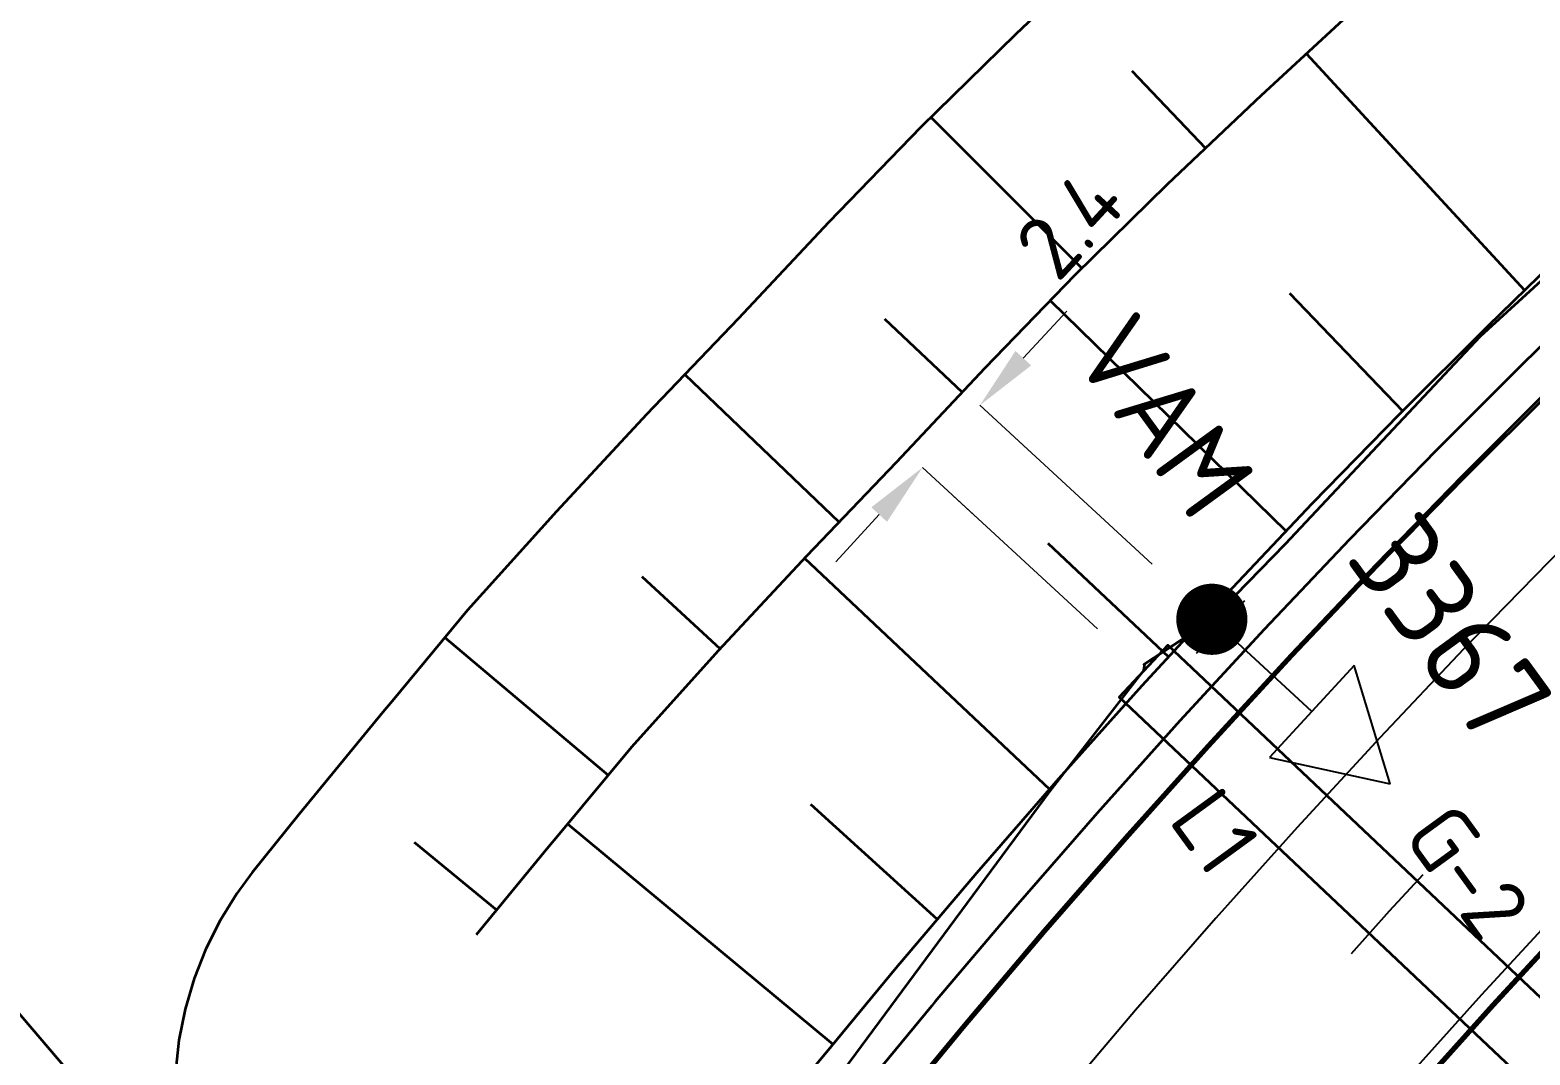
# Model space of a CAD drawing. Header units: metres. Extents: x 134219 to 139080, y 438661 to 444352.
# Drawn here: x 135269.32 to 135311.47, y 443425.95 to 443454.73 of the extents above; entities that cross this region are included whole.
import ezdxf
from ezdxf.enums import TextEntityAlignment as Align

# ---------------------------------------------------------------- set-up
doc = ezdxf.new("R2010")
doc.units = ezdxf.units.M
doc.linetypes.add('13strp', pattern=[4, 1, -3])
doc.linetypes.add('39strp', pattern=[12, 3, -9])
doc.layers.get('DEFPOINTS').update_dxf_attribs({"color": 193})
for name, color, linetype, lineweight in [('N-WE-KL-ET-T18', 1, 'Continuous', 18), ('N-WE-KL-ET-T25', 7, 'Continuous', 25), ('N-WE-KL-ET_LS_HULPSTUK_MOF-G', 10, 'Continuous', 35), ('N-WE-KL-ET_LS_OV_ARMATUUR-S', 7, 'Continuous', 25), ('N-WE-KL-ET_LS_OV_ARMATUUR-T18', 1, 'Continuous', 25), ('N-WE-KL-ET_LS_OV_KABEL-G', 10, 'KL-LS-OV-N', 35), ('N-WE-KL-ET_LS_OV_KABEL-M', 7, 'Continuous', 18), ('N-WE-KL-ET_LS_OV_MANTELBUIS-G', 10, 'Continuous', 35), ('Utd-geleiderail-nw', 8, 'glm a2ee v014$0$f2m40080', 35), ('Utd-ondergr-nw', 8, '13strp', 35)]:
    doc.layers.add(name, color=color, linetype=linetype, lineweight=lineweight)
doc.layers.add('N-WE-KL-ET_LS_OV_ARMATUUR-T25', color=2, linetype='Continuous')
doc.layers.add('Utd-weg-nw', color=8, linetype='Continuous')
doc.styles.add('ISO18', font='NLCS-ISO.ttf')
doc.styles.add('ISO25', font='NLCS-ISO.ttf')
doc.styles.add('NLCS-ISO', font='NLCS-ISO.ttf')
doc.styles.add('NLCS_18', font='NLCS-ISO.ttf', dxfattribs={"height": 1.8})
doc.linetypes.add('glm a2ee v014$0$f2m40080', pattern='A,2,-1,[160,RTW.shx,S=0.5,R=0,X=0,Y=0],-1', length=4)
doc.linetypes.add('KL-LS-OV-N', pattern='A,4,-1,[103,NLCS.SHX,S=0.75,R=0,X=0,Y=0],-1,4,-1.5,["0V",Standard,S=1,R=0,X=0,Y=-0.5],-3', length=14.5)
doc.dimstyles.new('NLCS_t18_pijl_Dimension_l3_h1', dxfattribs={"dimtxt": 1.8, "dimasz": 1.8, "dimexe": 2, "dimexo": 2, "dimgap": 0.7, "dimtad": 1, "dimdec": 1, "dimzin": 0, "dimdsep": 46, "dimtxsty": 'NLCS_18', "dimcen": 2.5, "dimdle": 2, "dimclrd": 256, "dimclre": 256, "dimclrt": 256, "dimadec": 1, "dimazin": 0, "dimtfac": 1, "dimtdec": 1, "dimtofl": 0, "dimtmove": 1, "dimatfit": 0, "dimfxl": 0, "dimtolj": 1, "dimtzin": 0, "dimlwd": 18, "dimlwe": 18, "dimarcsym": 0})

# ---------------------------------------------------------------- blocks, each defined once
blk = doc.blocks.new('SKL-ET_OV_ARMATUUR_HD_NATRIUM_1x250W-SO (3)')
for p, q in [((6.493, 0), (3.493, 1.757)), ((3.493, -1.757), (6.493, 0))]:
    blk.add_line(p, q)
for points in [[(3.493, 1.757), (3.493, -1.757)], [(0, 1), (0, -1)], [(3.493, 0), (0, 0)]]:
    blk.add_lwpolyline(points)
at = {"layer": 'N-WE-KL-ET_LS_OV_ARMATUUR-T18', "style": 'ISO18', "flags": 1}
for tag, p in [('TYPE_ARMATUUR', (3.075, -6.821)), ('VERMOGEN_LAMP', (3.075, -10.606)), ('SPIEGELSTAND', (3.075, -14.39)), ('HOOGTE_LICHTMAST', (3.075, -18.175)), ('UITLEGGERHOEK', (3.075, -21.959)), ('TYPE_LICHTMAST', (3.075, -25.744)), ('BOTSVRIENDELIJK', (3.075, -29.528)), ('POSITIE_LICHTMAST', (3.075, -33.313)), ('KABELAANSLUITNG', (3.075, -37.097)), ('VOEDINGSPUNT', (3.075, -44.666))]:
    blk.add_attdef(tag, p, '', height=1.8, dxfattribs=at)
at = {"layer": 'N-WE-KL-ET_LS_OV_ARMATUUR-T18', "style": 'ISO18'}
for tag, p in [('FASE-AANSLUITING_1', (3.075, -40.882)), ('GROEPSNUMMER', (3.075, -48.451))]:
    blk.add_attdef(tag, p, '', height=1.8, dxfattribs=at)
at = {"layer": 'N-WE-KL-ET_LS_OV_ARMATUUR-T25', "style": 'ISO25'}
for tag, p in [('MASTNUMMER', (3.075, 7.391)), ('TYPE_SYMBOOL', (3.075, 3.606))]:
    blk.add_attdef(tag, p, '', height=2.5, dxfattribs=at)
blk = doc.blocks.new('SKL-ET_HULP_MOF_VERBINDING_AFTAKMOF-SO')
at = {"const_width": 1}
blk.add_lwpolyline([(-0.5, 0, 1), (0.5, 0, 1)], format="xyb", close=True, dxfattribs=at)
blk.add_circle((0, 0), 0.5)
at = {"layer": 'N-WE-KL-ET-T18', "linetype": 'ByBlock', "style": 'NLCS-ISO', "flags": 1}
for tag, p in [('OMSCHRIJVING_LEGENDA', (0, -8.431)), ('LOCATIE', (0, -12.215)), ('MASTNUMMER', (0, -16)), ('VAN', (0, -19.784)), ('NAAR', (0, -23.569)), ('AFTAKKING', (0, -27.353)), ('VOEDINGSPUNT', (0, -31.138)), ('GROEPSNUMMER', (0, -34.922)), ('POSITIE_X', (0, -38.707)), ('POSITIE_Y', (0, -42.491)), ('OVERIGE_OPMERKING(EN)_2', (0, -50.06))]:
    blk.add_attdef(tag, p, '', height=1.8, dxfattribs=at)
at = {"layer": 'N-WE-KL-ET-T18', "linetype": 'ByBlock', "style": 'NLCS-ISO'}
blk.add_attdef('OVERIGE_OPMERKING(EN)_1', (0, -46.276), '', height=1.8, dxfattribs=at)
at = {"layer": 'N-WE-KL-ET-T25', "linetype": 'ByBlock', "style": 'NLCS-ISO'}
blk.add_attdef('SOORT_MOF', text='', height=2.25, dxfattribs=at).set_placement((0, 3), align=Align.MIDDLE)
blk = doc.blocks.new('*D395')
at = {"layer": 'DEFPOINTS', "color": 0, "transparency": 16777216}
for p in [(135296.01, 443444.193, 9.456), (135294.4, 443442.447, 9.456), (135294.4, 443442.447)]:
    blk.add_point(p, dxfattribs=at)
at = {"layer": 'N-WE-KL-ET_LS_OV_KABEL-M', "linetype": 'Continuous', "lineweight": 18, "transparency": 16777216}
for p, q in [((135297.23, 443445.516), (135298.451, 443446.839)), ((135293.18, 443441.124), (135291.96, 443439.8))]:
    blk.add_line(p, q, dxfattribs=at)
at = {"layer": 'N-WE-KL-ET_LS_OV_KABEL-M', "lineweight": 18, "transparency": 16777216}
for p, q in [((135296.872, 443443.398), (135297.48, 443442.836)), ((135295.262, 443441.652), (135295.87, 443441.091))]:
    blk.add_line(p, q, dxfattribs=at)
at = {"layer": 'N-WE-KL-ET_LS_OV_KABEL-M', "transparency": 16777216}
for points in [[(135297.01, 443445.719), (135297.451, 443445.312), (135296.01, 443444.192)], [(135292.959, 443441.327), (135293.4, 443440.92), (135294.4, 443442.447)]]:
    blk.add_solid(points, dxfattribs=at)
at = {"layer": 'N-WE-KL-ET_LS_OV_KABEL-M', "transparency": 16777216, "insert": (135298.544, 443449.3), "char_height": 1.8, "attachment_point": 5, "rotation": 47.3168, "style": 'NLCS_18'}
blk.add_mtext('\\A1;2.4', dxfattribs=at)

msp = doc.modelspace()

# ---------------------------------------------------------------- linework, layer by layer
at = {"layer": 'N-WE-KL-ET_LS_OV_KABEL-G', "flags": 128}
for points, elevation in [([(135529.9, 443571.875), (135523.79, 443568.374), (135513.946, 443562.397), (135500.618, 443554.834), (135497.127, 443552.893), (135485.442, 443546.346), (135476.713, 443541.44), (135465.438, 443534.876), (135455.272, 443529.64), (135450.451, 443527.984), (135439.153, 443522.461), (135433.339, 443519.575), (135415.868, 443511.311), (135400.803, 443504.549), (135389.184, 443499.078), (135377.101, 443493.401), (135361.318, 443485.239), (135349.162, 443477.672), (135342.125, 443472.758), (135333.617, 443466.603), (135324.792, 443459.256), (135322.366, 443457.346), (135310.064, 443446.127), (135304.584, 443440.292), (135302.487, 443438.14), (135300.612, 443436.914), (135300.632, 443436.922), (135300.606, 443436.747), (135297.969, 443433.343), (135287.537, 443419.258), (135283.531, 443413.488), (135275.252, 443401.159), (135268.552, 443390.028), (135261.769, 443377.032), (135253.948, 443359.543), (135249.283, 443346.731), (135245.327, 443333.985), (135239.582, 443308.498), (135238.411, 443302.213), (135237.077, 443299.825), (135235.322, 443288.355), (135234.738, 443284.025), (135234.363, 443271.554), (135234.551, 443258.583), (135234.553, 443258.608), (135234.172, 443256.929), (135234.544, 443246.911), (135234.533, 443246.867)], 7.177), ([(135302.767, 443437.961), (135302.528, 443438.182)], 9.456)]:
    msp.add_lwpolyline(points, dxfattribs=dict(at, elevation=elevation))
msp.add_lwpolyline([(135300.606, 443436.724), (135300.606, 443436.747)], dxfattribs=at)
at = {"layer": 'N-WE-KL-ET_LS_OV_KABEL-M', "elevation": 9.456}
msp.add_lwpolyline([(135300.852, 443439.727), (135296.01, 443444.193)], dxfattribs=at)
at = {"layer": 'N-WE-KL-ET_LS_OV_KABEL-M'}
msp.add_lwpolyline([(135299.317, 443437.913), (135294.4, 443442.447)], dxfattribs=at)
at = {"layer": 'N-WE-KL-ET_LS_OV_MANTELBUIS-G', "linetype": 'Continuous'}
msp.add_lwpolyline([(135311.967, 443424.62), (135313.341, 443426.074), (135301.293, 443437.451), (135299.919, 443435.997)], close=True, dxfattribs=at)
at = {"layer": 'Utd-geleiderail-nw', "linetype": 'Continuous', "flags": 128}
msp.add_lwpolyline([(135313.799, 443447.814), (135311.297, 443445.386), (135308.828, 443442.923), (135306.394, 443440.427), (135303.995, 443437.897), (135301.631, 443435.334), (135299.303, 443432.738), (135297.011, 443430.11), (135294.757, 443427.452), (135294.646, 443427.317), (135292.785, 443425.063)], dxfattribs=at)
at = {"layer": 'Utd-ondergr-nw', "linetype": 'Continuous', "flags": 128}
for points in [[(135281.407, 443412.423), (135277.38, 443417.223), (135270.904, 443424.889), (135264.388, 443432.519), (135257.819, 443440.103), (135251.213, 443447.653), (135244.605, 443455.202), (135237.995, 443462.752), (135231.384, 443470.302), (135227.12, 443475.17), (135224.771, 443477.851), (135218.148, 443485.392), (135213.457, 443490.717), (135211.513, 443492.923), (135204.876, 443500.454), (135198.242, 443507.989)], [(135299.704, 443457.17), (135297.006, 443454.611), (135294.35, 443452.008), (135291.766, 443449.333), (135289.216, 443446.625), (135286.644, 443443.934), (135284.109, 443441.205), (135281.615, 443438.438), (135279.491, 443435.886), (135279.231, 443435.575), (135276.868, 443432.695), (135275.562, 443431.066), (135275.131, 443430.482), (135274.66, 443429.722), (135274.259, 443428.923), (135273.931, 443428.091), (135273.679, 443427.233), (135273.504, 443426.357), (135273.408, 443425.468)], [(135342.175, 443456.522), (135339.549, 443454.488), (135336.951, 443452.417), (135334.383, 443450.31), (135331.844, 443448.167), (135329.334, 443445.99), (135326.856, 443443.778), (135324.408, 443441.532), (135321.992, 443439.252), (135319.607, 443436.938), (135317.255, 443434.592), (135314.936, 443432.213), (135312.65, 443429.803), (135310.398, 443427.361), (135308.18, 443424.887), (135305.996, 443422.384), (135303.847, 443419.85), (135301.962, 443417.566), (135301.734, 443417.286), (135299.657, 443414.694), (135297.976, 443412.541)], [(135324.809, 443456.389), (135322.186, 443454.113), (135319.595, 443451.801), (135317.037, 443449.453), (135314.511, 443447.07), (135312.019, 443444.652), (135309.561, 443442.199), (135307.137, 443439.713), (135304.747, 443437.193), (135302.393, 443434.64), (135300.075, 443432.055), (135297.792, 443429.438), (135295.547, 443426.79), (135293.576, 443424.403), (135293.338, 443424.11), (135291.166, 443421.401), (135290.404, 443420.431)], [(135324.854, 443456.335), (135322.233, 443454.06), (135319.642, 443451.749), (135317.085, 443449.401), (135314.56, 443447.019), (135312.068, 443444.602), (135309.61, 443442.15), (135307.187, 443439.664), (135304.798, 443437.145), (135302.445, 443434.593), (135300.127, 443432.009), (135297.845, 443429.393), (135295.6, 443426.745), (135293.63, 443424.359), (135293.392, 443424.066), (135291.221, 443421.357), (135290.453, 443420.38)], [(135342.218, 443456.467), (135339.592, 443454.433), (135336.995, 443452.362), (135334.427, 443450.256), (135331.889, 443448.114), (135329.381, 443445.937), (135326.903, 443443.726), (135324.456, 443441.48), (135322.04, 443439.201), (135319.656, 443436.888), (135317.305, 443434.543), (135314.986, 443432.165), (135312.701, 443429.755), (135310.45, 443427.313), (135308.232, 443424.841), (135306.049, 443422.338), (135303.901, 443419.805), (135302.017, 443417.522), (135301.789, 443417.242), (135299.712, 443414.65), (135298.025, 443412.49)], [(135320.548, 443455.974), (135317.931, 443453.639), (135315.348, 443451.268), (135312.797, 443448.861), (135310.28, 443446.419), (135307.797, 443443.943), (135305.349, 443441.432), (135302.936, 443438.887), (135300.558, 443436.309), (135298.217, 443433.698), (135295.912, 443431.055), (135293.644, 443428.381), (135291.654, 443425.97), (135291.413, 443425.675), (135289.22, 443422.938), (135288.668, 443422.236)], [(135306.584, 443455.355), (135303.911, 443452.893), (135301.273, 443450.393), (135298.675, 443447.849), (135296.148, 443445.235), (135293.655, 443442.588), (135291.138, 443439.959), (135288.658, 443437.293), (135286.218, 443434.589), (135284.141, 443432.095), (135283.887, 443431.791), (135281.855, 443429.32)], [(135305.186, 443454.068), (135311.313, 443447.422)], [(135300.283, 443453.586), (135302.349, 443451.412)], [(135294.628, 443452.28), (135298.87, 443448.04)], [(135304.714, 443447.34), (135307.888, 443444.033)], [(135297.983, 443447.133), (135304.613, 443440.656)], [(135293.334, 443446.623), (135295.514, 443444.562)], [(135287.715, 443445.055), (135292.052, 443440.913)], [(135297.922, 443440.322), (135301.313, 443437.127)], [(135291.081, 443439.897), (135297.963, 443433.407)], [(135286.506, 443439.38), (135288.715, 443437.354)], [(135280.975, 443437.67), (135285.567, 443433.807)], [(135291.252, 443432.991), (135294.813, 443429.759)], [(135284.426, 443432.437), (135291.881, 443426.246)], [(135280.109, 443431.918), (135282.43, 443430.018)]]:
    msp.add_lwpolyline(points, dxfattribs=at)
at = {"layer": 'Utd-weg-nw', "linetype": '39strp', "flags": 128}
msp.add_lwpolyline([(135728.094, 443738.861), (135725.394, 443734.691), (135722.652, 443730.549), (135721.509, 443728.848), (135719.869, 443726.434), (135717.045, 443722.348), (135714.18, 443718.289), (135711.275, 443714.26), (135708.33, 443710.26), (135705.345, 443706.29), (135702.32, 443702.349), (135699.256, 443698.439), (135696.153, 443694.56), (135693.011, 443690.712), (135689.831, 443686.896), (135686.614, 443683.112), (135683.358, 443679.36), (135680.065, 443675.641), (135676.735, 443671.954), (135673.368, 443668.302), (135669.965, 443664.683), (135666.526, 443661.099), (135663.052, 443657.549), (135659.541, 443654.034), (135655.996, 443650.554), (135652.417, 443647.11), (135648.803, 443643.702), (135645.155, 443640.33), (135641.474, 443636.995), (135640.413, 443636.046), (135637.759, 443633.696), (135634.012, 443630.435), (135630.232, 443627.212), (135626.421, 443624.027), (135622.577, 443620.88), (135617.827, 443617.078), (135614.796, 443614.701), (135610.859, 443611.665), (135606.895, 443608.659), (135602.648, 443605.489), (135598.897, 443602.727), (135594.87, 443599.799), (135590.824, 443596.896), (135586.76, 443594.018), (135582.678, 443591.165), (135578.579, 443588.338), (135574.462, 443585.537), (135570.327, 443582.762), (135566.176, 443580.012), (135562.007, 443577.289), (135557.821, 443574.591), (135553.618, 443571.92), (135549.399, 443569.275), (135545.163, 443566.657), (135540.911, 443564.065), (135540.228, 443563.652), (135536.643, 443561.5), (135532.359, 443558.961), (135528.06, 443556.449), (135523.744, 443553.964), (135519.413, 443551.507), (135515.067, 443549.076), (135510.706, 443546.672), (135506.33, 443544.296), (135501.939, 443541.947), (135497.533, 443539.626), (135493.301, 443537.429), (135488.679, 443535.066), (135484.23, 443532.825), (135479.768, 443530.608), (135475.293, 443528.415), (135470.806, 443526.243), (135466.309, 443524.091), (135461.802, 443521.958), (135457.285, 443519.842), (135452.76, 443517.742), (135448.227, 443515.656), (135443.686, 443513.583), (135439.14, 443511.521), (135434.588, 443509.469), (135430.031, 443507.426), (135425.469, 443505.39), (135420.904, 443503.359), (135416.337, 443501.331), (135412.078, 443499.444), (135407.817, 443497.558), (135407.196, 443497.28), (135402.628, 443495.235), (135398.058, 443493.173), (135393.492, 443491.084), (135388.936, 443488.956), (135384.394, 443486.778), (135379.875, 443484.538), (135376.877, 443483.005), (135375.039, 443482.044), (135373.893, 443481.436), (135370.927, 443479.829), (135370.053, 443479.346), (135367.397, 443477.861), (135364.759, 443476.342), (135362.141, 443474.791), (135359.259, 443473.032), (135356.402, 443471.233), (135353.57, 443469.394), (135350.764, 443467.517), (135347.984, 443465.6), (135345.231, 443463.645), (135342.506, 443461.652), (135339.808, 443459.622), (135337.139, 443457.554), (135334.499, 443455.449), (135331.889, 443453.308), (135329.308, 443451.131), (135326.758, 443448.918), (135324.239, 443446.67), (135321.751, 443444.387), (135319.295, 443442.07), (135316.872, 443439.719), (135314.482, 443437.334), (135312.125, 443434.917), (135309.802, 443432.467), (135307.513, 443429.985), (135305.258, 443427.471), (135303.039, 443424.926), (135300.855, 443422.351), (135298.94, 443420.031), (135298.708, 443419.746), (135296.597, 443417.111), (135295.247, 443415.387)], dxfattribs=at)
at = {"layer": 'Utd-weg-nw', "linetype": 'Continuous', "flags": 128}
for points in [[(135329.65, 443455.999), (135327.032, 443453.79), (135324.446, 443451.545), (135321.89, 443449.265), (135319.367, 443446.949), (135316.876, 443444.598), (135314.418, 443442.214), (135311.993, 443439.795), (135309.602, 443437.342), (135307.245, 443434.857), (135304.923, 443432.339), (135302.636, 443429.79), (135300.385, 443427.208), (135298.17, 443424.596), (135296.227, 443422.242), (135295.992, 443421.953), (135293.85, 443419.281), (135292.798, 443417.939)], [(135339.302, 443454.802), (135336.7, 443452.728), (135334.127, 443450.617), (135331.583, 443448.471), (135329.07, 443446.29), (135326.587, 443444.075), (135324.135, 443441.825), (135321.715, 443439.541), (135319.327, 443437.223), (135316.971, 443434.873), (135314.648, 443432.491), (135312.358, 443430.076), (135310.102, 443427.63), (135307.88, 443425.152), (135305.693, 443422.644), (135303.541, 443420.106), (135301.652, 443417.819), (135301.424, 443417.538), (135299.343, 443414.941), (135297.696, 443412.833)]]:
    msp.add_lwpolyline(points, dxfattribs=at)

# ---------------------------------------------------------------- block references
at = {"layer": 'N-WE-KL-ET_LS_HULPSTUK_MOF-G'}
ref = msp.add_blockref('SKL-ET_HULP_MOF_VERBINDING_AFTAKMOF-SO', (135302.528, 443438.182, 9.456), dxfattribs=at)
ref.add_attrib('SOORT_MOF', 'VAM', dxfattribs={"layer": 'N-WE-KL-ET_LS_OV_ARMATUUR-T25', "height": 2.25, "rotation": 306.066, "style": 'ISO25'}).set_placement((135299.429, 443446.31, 9.456), align=Align.MIDDLE_LEFT)
at = {"layer": 'N-WE-KL-ET_LS_OV_ARMATUUR-S'}
ref = msp.add_blockref('SKL-ET_OV_ARMATUUR_HD_NATRIUM_1x250W-SO (3)', (135302.767, 443437.961, 9.456), dxfattribs=dict(at, rotation=317.3167820073882))
ref.add_attrib('MASTNUMMER', '3367', (135306.239, 443439.907, 9.456), dxfattribs={"layer": 'N-WE-KL-ET_LS_OV_ARMATUUR-T25', "height": 2.5, "rotation": 306.066, "style": 'ISO25'})
ref.add_attrib('FASE-AANSLUITING_1', 'L1', (135301.274, 443432.542, 9.456), dxfattribs={"layer": 'N-WE-KL-ET_LS_OV_ARMATUUR-T18', "height": 1.8, "rotation": 306.066, "style": 'ISO18'})
ref.add_attrib('GROEPSNUMMER', 'G-2', (135307.871, 443432.089, 9.456), dxfattribs={"layer": 'N-WE-KL-ET_LS_OV_ARMATUUR-T18', "height": 1.8, "rotation": 306.066, "style": 'ISO18'})

# ---------------------------------------------------------------- dimensions: what is measured, and where the dimension line sits
at = {"layer": 'N-WE-KL-ET_LS_OV_KABEL-M'}
dim = msp.add_linear_dim(base=(135294.4, 443442.447), p1=(135296.01, 443444.193, 9.456), p2=(135294.4, 443442.447, 9.456), angle=227.3168, dimstyle='NLCS_t18_pijl_Dimension_l3_h1', dxfattribs=at)
dim.commit()
dim.dimension.update_dxf_attribs({"geometry": '*D395', "text_midpoint": (135299.72, 443448.215), "dimtype": 161})

doc.saveas('drawing.dxf')
